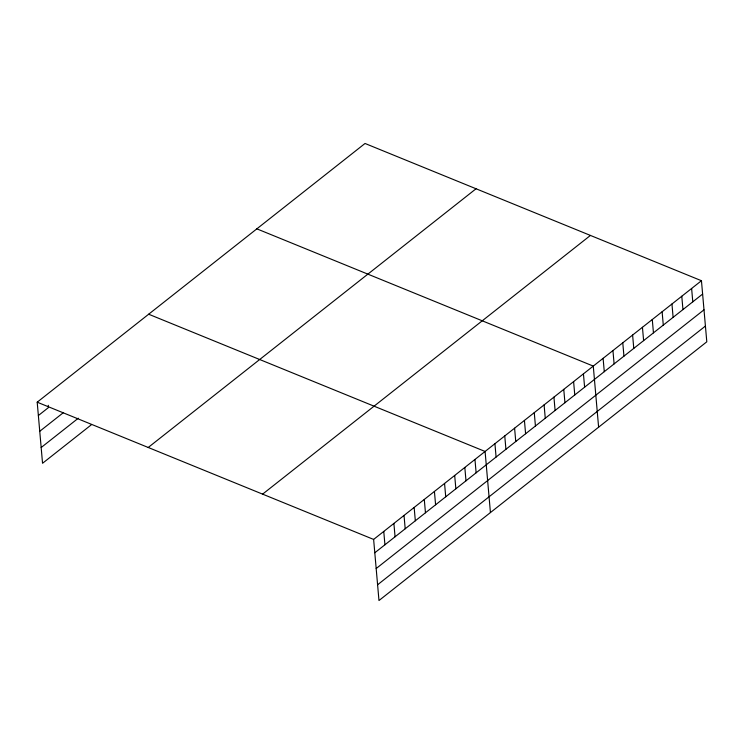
<?xml version="1.0" encoding="UTF-8"?>
<svg xmlns="http://www.w3.org/2000/svg" width="744" height="744" viewBox="0 0 744 744"><rect width="100%" height="100%" fill="white"/><g stroke="black" fill="none" stroke-linecap="round" stroke-linejoin="round"><path stroke-width="1.12" d="M91.521 424.638L42.547 463.279L37.2 402.188L365.025 143.471L701.452 280.721L706.8 341.812L378.975 600.529L373.627 539.428L701.452 280.721M38.372 415.533L48.5 407.535L48.304 405.313M39.748 431.288L63.389 412.632M41.171 447.525L78.325 418.202M148.223 447.479L476.048 188.762M262.604 494.137L590.429 235.43M374.799 552.773L702.624 294.057M376.176 568.528L704.001 309.82M377.599 584.765L705.424 326.058M256.847 228.845L593.275 366.094L598.613 427.186M148.661 314.219L485.088 451.469L490.436 512.56M37.2 402.188L373.627 539.428M691.622 288.477L692.785 301.822M681.783 296.242L682.955 309.588M671.953 303.998L673.115 317.344M662.114 311.764L663.285 325.109M652.283 319.52L653.446 332.866M642.444 327.286L643.616 340.631M632.614 335.042L633.776 348.387M622.774 342.807L623.946 356.153M612.944 350.564L614.107 363.909M603.105 358.329L604.277 371.675M583.436 373.851L584.607 387.196M573.605 381.616L574.768 394.962M563.766 389.372L564.938 402.718M553.936 397.138L555.098 410.483M544.096 404.894L545.268 418.24M534.266 412.66L535.429 426.005M524.427 420.416L525.599 433.761M514.597 428.181L515.759 441.527M504.758 435.947L505.929 449.292M494.927 443.703L496.09 457.048M474.96 459.457L476.123 472.803M464.823 467.455L465.995 480.801M454.686 475.453L455.858 488.799M444.559 483.451L445.721 496.797M434.422 491.449L435.593 504.795M424.294 499.447L425.456 512.793M414.157 507.445L415.329 520.791M404.029 515.434L405.192 528.779M393.892 523.432L395.064 536.777M383.764 531.43L384.927 544.775"/></g></svg>
